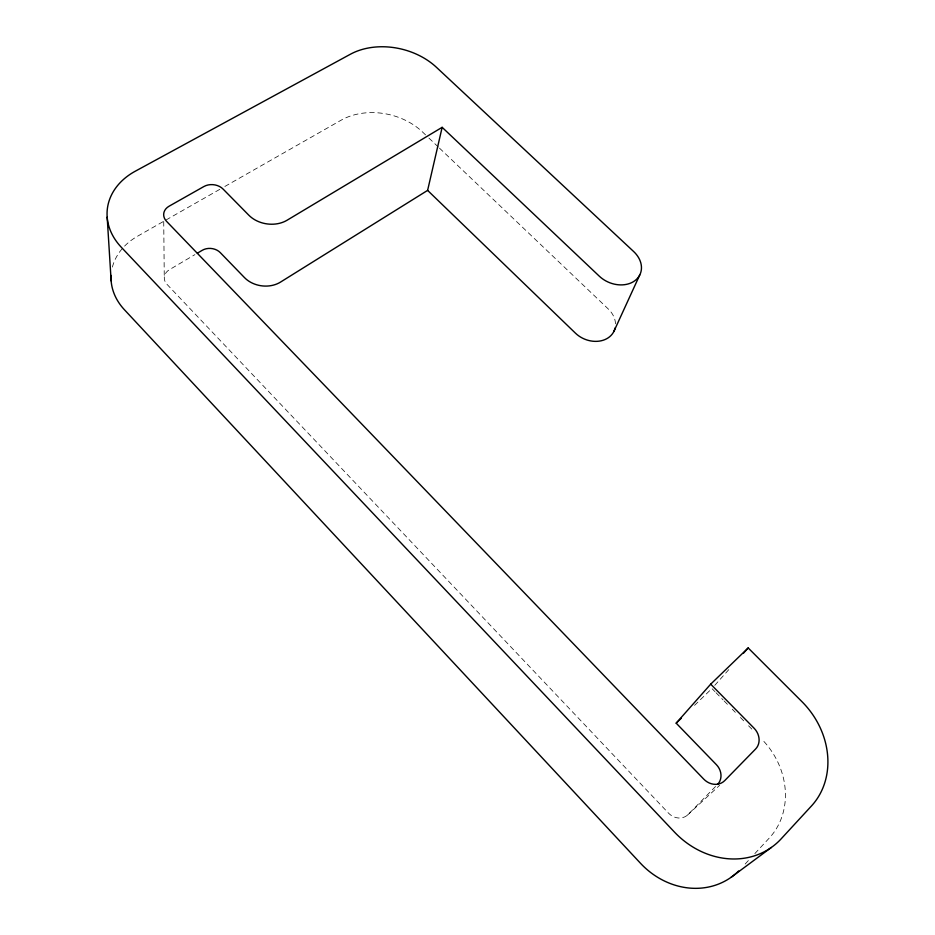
<?xml version="1.0" encoding="UTF-8"?>
<svg xmlns="http://www.w3.org/2000/svg" width="935" height="935" viewBox="0 0 935 935"><rect width="100%" height="100%" fill="white"/><g stroke="black" fill="none" stroke-linecap="round" stroke-linejoin="round"><path stroke-width="0.7" stroke-dasharray="4.67 3.51" d="M714.772 685.332L730.995 667.169M745.183 864.01L750.01 858.809M754.837 853.608L769.318 838.005A73.76 64.608 51.5 0 0 761.815 739.246M715.567 786.475L688.195 814.432A14.913 13.265 53 0 1 668.513 813.134L167.014 284.369A13.16 10.472 3.7 0 1 169.387 269.712L194.912 254.636M694.553 705.352L711.909 688.534L714.959 691.643M687.307 815.25L719.634 785.318M219.795 189.338L137.515 236.239A65.801 52.407 3.7 0 0 112.317 267.352M224.856 186.462L341.006 120.253A59.291 45.09 13.1 0 1 422.585 132.045L427.868 137.071M428.92 138.076L438.41 147.122M439.473 148.127L608.264 308.971A24.275 19.425 23.2 0 1 615.499 323.896M715.976 692.671L723.106 699.918M724.134 700.958L728.201 705.095M732.28 709.233L735.331 712.341M740.426 717.507L744.494 721.645M748.573 725.794L752.652 729.931M163.73 221.537L164.268 277.625"/><path stroke-width="1.4" d="M197.343 253.198L202.205 250.323A12.926 10.25 5.4 0 1 220.286 252.625L244.479 277.59A25.537 20.371 7.7 0 0 280.523 282.089L427.611 190.389L442.15 127.324L599.3 276.187A25.712 19.986 23.1 0 0 634.596 280.909A25.712 19.986 23.1 0 0 633.661 251.55L436.47 67.332A62.692 46.212 13.6 0 0 350.426 54.218L135.259 171.222A69.95 54.242 4.8 0 0 121.27 247.214L674.439 832.056A80.223 70.067 51.2 0 0 781.111 838.894L811.463 805.97A78.879 67.904 49.1 0 0 801.914 701.624L748.175 647.943L710.693 684.163L676.18 723.164L716.42 764.701A14.668 12.891 50.5 0 1 717.589 784.407M613.781 331.633L639.739 275.019M743.407 653.284L748.175 647.943M676.18 723.164L681.288 718.22M731.076 877.322L771.352 847.461M442.15 127.324L287.057 220.239A27.103 21.037 8.6 0 1 248.815 215.19L223.114 189.092A13.733 10.589 6.4 0 0 203.935 186.509L169.095 206.203A13.99 10.846 4.8 0 0 166.57 221.361L703.739 779.112A15.953 13.978 50.2 0 0 724.73 780.596L755.597 749.017A15.685 13.546 48.2 0 0 754.077 728.201L710.693 684.163M427.611 190.389L575.422 333.141A24.275 19.425 23.2 0 0 599.054 341.158A24.275 19.425 23.2 0 0 615.113 327.94M107.174 217.165L111.148 280.909M738.673 870.952A74.964 66.49 54 0 1 640.44 863.215L124.437 309.754A65.801 52.407 3.7 0 1 111.078 275.451"/></g></svg>
